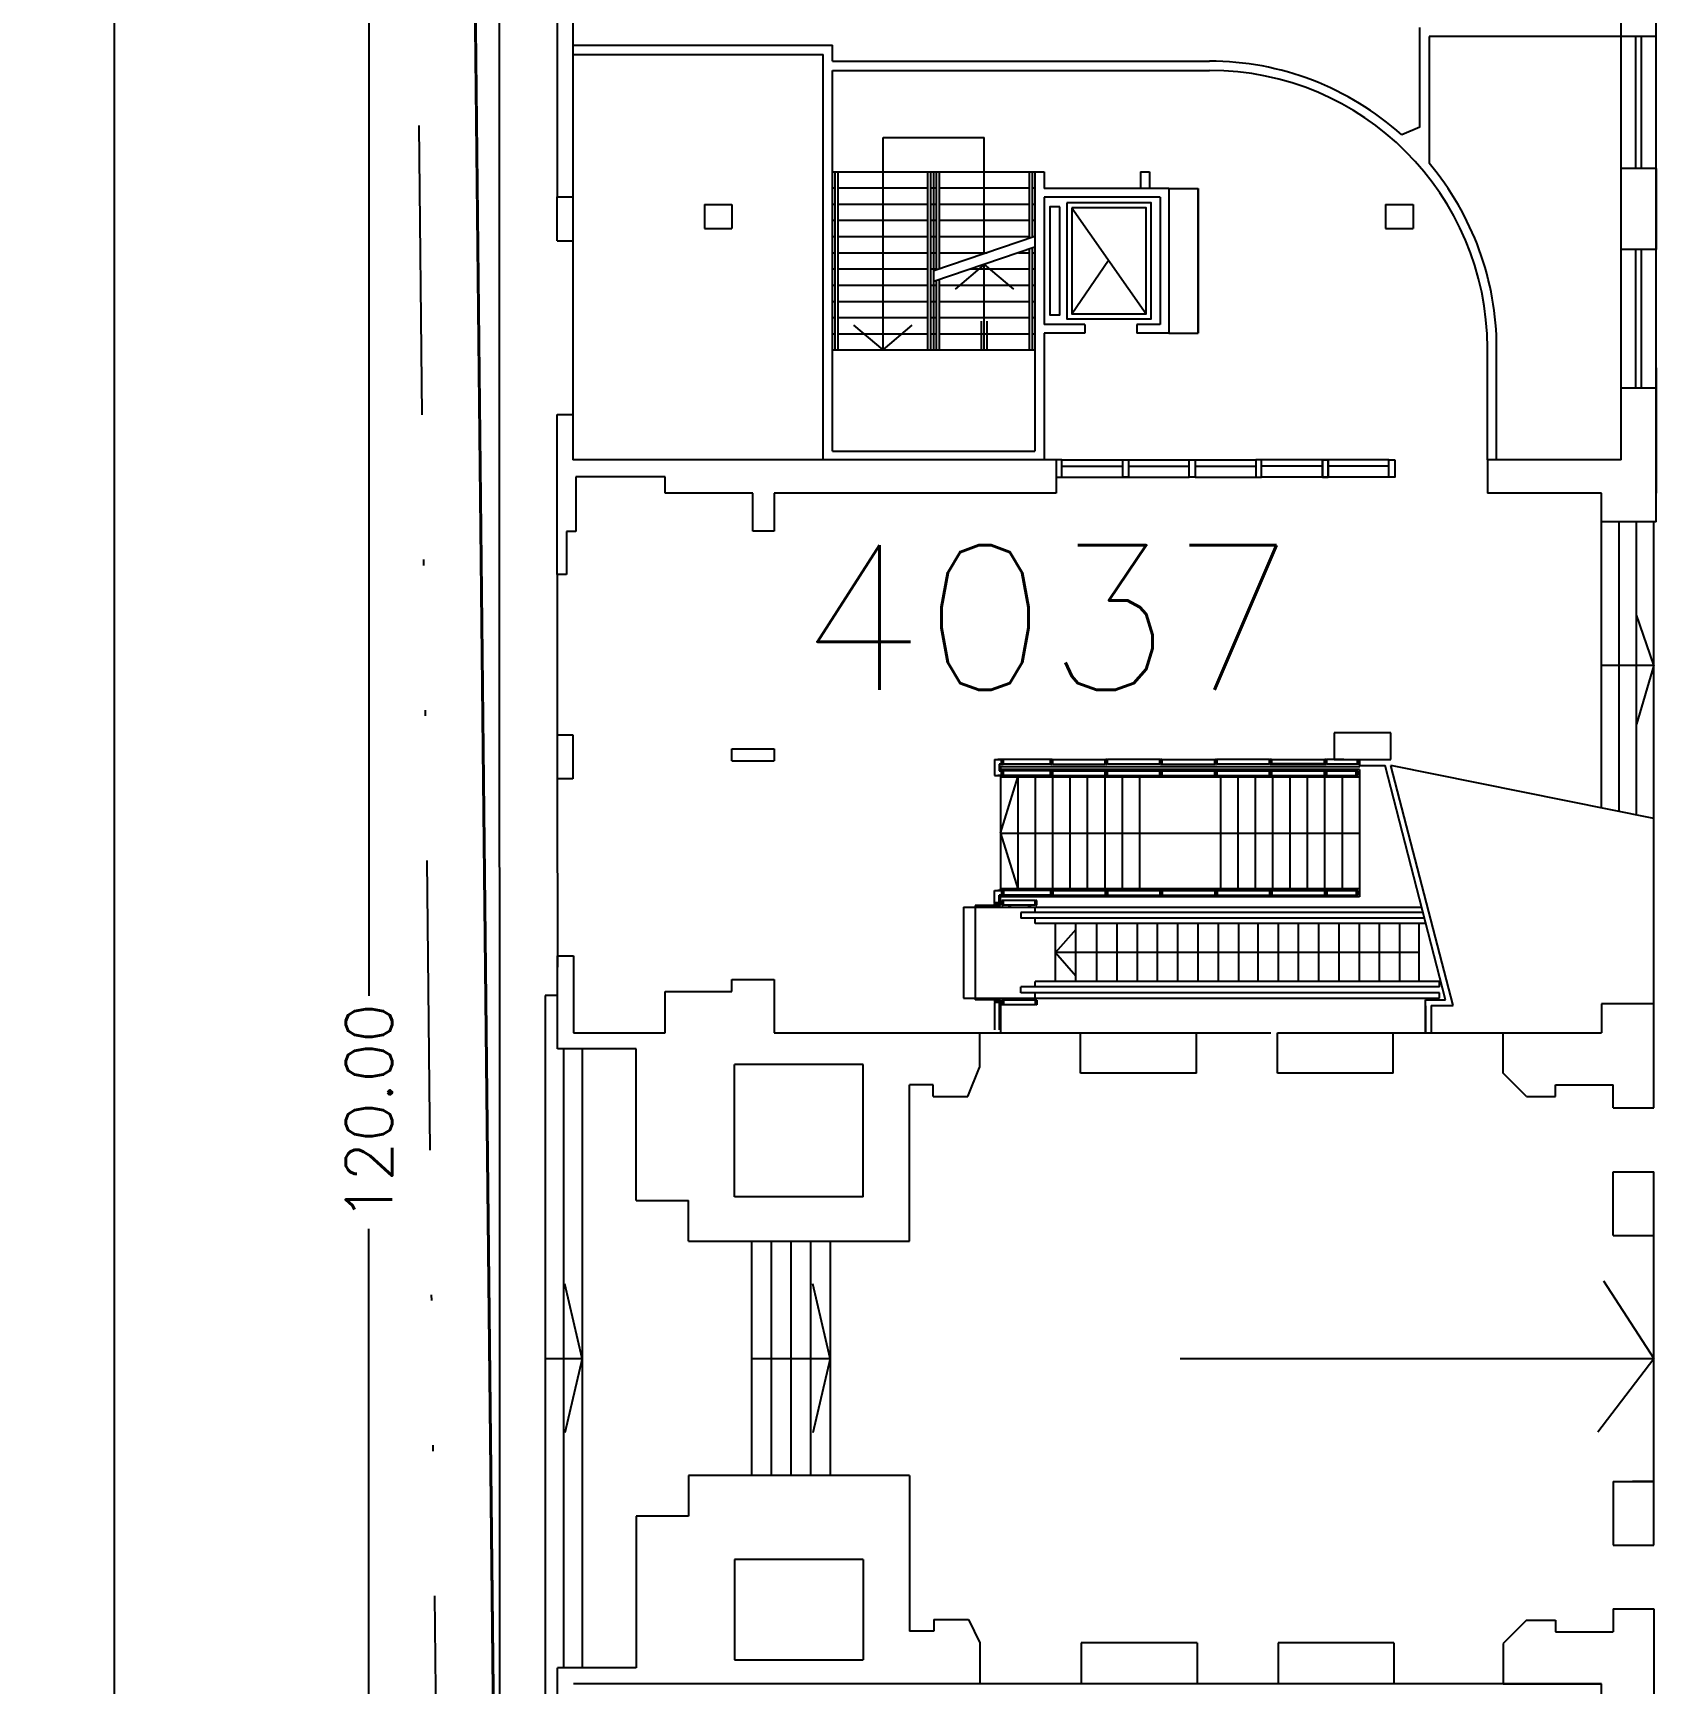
# Model space of a CAD drawing. Header units: metres. Extents: x -2640 to -492, y 2614 to 2999.
# Drawn here: x -2211.92 to -2183.89, y 2758.22 to 2786.74 of the extents above; entities that cross this region are included whole.
import ezdxf

# ---------------------------------------------------------------- set-up
doc = ezdxf.new("R2010")
doc.units = ezdxf.units.M
doc.header["$LTSCALE"] = 10
doc.header["$MEASUREMENT"] = 0
doc.linetypes.add('DIVIDE', pattern=[1.25, 0.5, -0.25, 0, -0.25, 0, -0.25])
doc.layers.get('DEFPOINTS').update_dxf_attribs({"linetype": 'CONTINUOUS'})
for name, color, linetype in [('02', 2, 'CONTINUOUS'), ('A-CARP', 4, 'CONTINUOUS'), ('ADIF', 150, 'CONTINUOUS'), ('CALLES', 2, 'CONTINUOUS'), ('CARPINTERIA', 2, 'CONTINUOUS'), ('COTAS', 2, 'CONTINUOUS'), ('EDIFICIOS', 4, 'CONTINUOUS'), ('ESCALERA', 4, 'CONTINUOUS'), ('HABILITA', 181, 'CONTINUOUS'), ('HORM', 3, 'CONTINUOUS'), ('LINE_02', 2, 'CONTINUOUS'), ('MUROS-NUEVOS', 3, 'CONTINUOUS'), ('MUROS1', 12, 'CONTINUOUS'), ('TEXT-03', 3, 'CONTINUOUS'), ('Titulo (Solo límites)', 102, 'DIVIDE'), ('VISTA', 2, 'CONTINUOUS')]:
    doc.layers.add(name, color=color, linetype=linetype)
doc.styles.add('ROMANS', font='romans.shx')
doc.dimstyles.new('CHICAS', dxfattribs={"dimtxt": 0.8, "dimasz": 1, "dimexe": 0.18, "dimexo": 0.0625, "dimgap": 0.09, "dimtad": 0, "dimzin": 0, "dimdsep": 46, "dimtxsty": 'ROMANS', "dimcen": 0.09, "dimclrd": 1, "dimclre": 1, "dimclrt": 7, "dimadec": 0, "dimazin": 0, "dimtfac": 1, "dimtmove": 2, "dimatfit": 3, "dimfxl": 0, "dimtolj": 1, "dimtzin": 0, "dimarcsym": 0})

# ---------------------------------------------------------------- blocks, each defined once
blk = doc.blocks.new('*D39')
at = {"layer": 'COTAS', "color": 1, "lineweight": -2}
for p, q in [((-2202.39, 2845.273), (-2214.082, 2845.273)), ((-2213.902, 2844.273), (-2213.902, 2776.622)), ((-2213.902, 2704.943), (-2213.902, 2772.594)), ((-2204.452, 2703.943), (-2214.082, 2703.943))]:
    blk.add_line(p, q, dxfattribs=at)
at = {"layer": 'COTAS', "color": 1}
for points in [[(-2214.069, 2844.273), (-2213.736, 2844.273), (-2213.902, 2845.273)], [(-2214.069, 2704.943), (-2213.736, 2704.943), (-2213.902, 2703.943)]]:
    blk.add_solid(points, dxfattribs=at)
at = {"layer": 'DEFPOINTS', "color": 0}
for p in [(-2213.902, 2845.273), (-2202.328, 2845.273), (-2204.389, 2703.943)]:
    blk.add_point(p, dxfattribs=at)
at = {"layer": 'COTAS', "color": 7, "insert": (-2213.902, 2774.608), "char_height": 0.8, "attachment_point": 5, "rotation": 90, "style": 'ROMANS'}
blk.add_mtext('\\A1;141.33', dxfattribs=at)
blk = doc.blocks.new('*D278')
at = {"layer": 'COTAS', "color": 1, "lineweight": -2}
for p, q in [((-2204.477, 2828.092), (-2206.299, 2828.092)), ((-2206.119, 2827.092), (-2206.119, 2770.106)), ((-2206.119, 2709.092), (-2206.119, 2766.079)), ((-2204.496, 2708.092), (-2206.299, 2708.092))]:
    blk.add_line(p, q, dxfattribs=at)
at = {"layer": 'COTAS', "color": 1}
for points in [[(-2206.286, 2827.092), (-2205.952, 2827.092), (-2206.119, 2828.092)], [(-2206.286, 2709.092), (-2205.952, 2709.092), (-2206.119, 2708.092)]]:
    blk.add_solid(points, dxfattribs=at)
at = {"layer": 'DEFPOINTS', "color": 0}
for p in [(-2204.415, 2828.092), (-2206.119, 2708.092), (-2204.433, 2708.092)]:
    blk.add_point(p, dxfattribs=at)
at = {"layer": 'COTAS', "color": 7, "insert": (-2206.119, 2768.092), "char_height": 0.8, "attachment_point": 5, "rotation": 90, "style": 'ROMANS'}
blk.add_mtext('\\A1;120.00', dxfattribs=at)

msp = doc.modelspace()

# ---------------------------------------------------------------- linework, layer by layer
at = {"layer": '02'}
for p, q in [((-2189.001, 2774.084), (-2188.567, 2774.084)), ((-2187.52, 2770.036), (-2188.567, 2774.084)), ((-2187.391, 2769.936), (-2188.464, 2774.084)), ((-2183.925, 2773.166), (-2188.464, 2774.084)), ((-2183.925, 2769.966), (-2183.925, 2773.166)), ((-2183.925, 2769.966), (-2183.925, 2772.666)), ((-2187.77, 2769.936), (-2187.77, 2769.466)), ((-2187.77, 2769.936), (-2187.391, 2769.936))]:
    msp.add_line(p, q, dxfattribs=at)
at = {"layer": 'A-CARP', "color": 2}
for points in [[(-2194.249, 2779.363), (-2194.249, 2779.063), (-2194.149, 2779.063), (-2194.149, 2779.363)], [(-2192.999, 2779.363), (-2192.999, 2779.063), (-2193.099, 2779.063), (-2193.099, 2779.363)], [(-2191.849, 2779.363), (-2191.849, 2779.063), (-2191.949, 2779.063), (-2191.949, 2779.363)], [(-2190.799, 2779.363), (-2190.799, 2779.063), (-2190.699, 2779.063), (-2190.699, 2779.363)], [(-2189.649, 2779.363), (-2189.649, 2779.063), (-2189.549, 2779.063), (-2189.549, 2779.363)], [(-2189.549, 2779.363), (-2189.549, 2779.063), (-2189.649, 2779.063), (-2189.649, 2779.363)], [(-2188.399, 2779.363), (-2188.399, 2779.063), (-2188.499, 2779.063), (-2188.499, 2779.363)]]:
    msp.add_lwpolyline(points, close=True, dxfattribs=at)
at = {"layer": 'ADIF'}
msp.add_line((-2203.445, 2709.226), (-2204.482, 2806.876), dxfattribs=at)
at = {"layer": 'CALLES'}
msp.add_line((-2210.522, 2845.273), (-2210.522, 2705.639), dxfattribs=at)
at = {"layer": 'CARPINTERIA'}
for p, q in [((-2184.236, 2784.398), (-2184.236, 2786.673)), ((-2184.136, 2784.398), (-2184.136, 2786.673)), ((-2184.236, 2780.598), (-2184.236, 2782.998)), ((-2184.136, 2780.598), (-2184.136, 2782.998))]:
    msp.add_line(p, q, dxfattribs=at)
at = {"layer": 'EDIFICIOS'}
for p, q in [((-2184.486, 2786.673), (-2184.486, 2788.198)), ((-2183.886, 2786.673), (-2183.886, 2788.198)), ((-2183.886, 2786.673), (-2184.486, 2786.673)), ((-2184.486, 2782.998), (-2184.486, 2784.398)), ((-2184.486, 2782.998), (-2184.486, 2784.398)), ((-2183.886, 2784.398), (-2183.886, 2782.998)), ((-2183.886, 2782.998), (-2183.886, 2784.398)), ((-2202.87, 2783.146), (-2202.87, 2783.907)), ((-2202.87, 2783.907), (-2202.595, 2783.907)), ((-2202.595, 2783.907), (-2202.595, 2783.146)), ((-2200.324, 2783.771), (-2199.848, 2783.771)), ((-2200.324, 2783.771), (-2200.324, 2783.359)), ((-2199.848, 2783.771), (-2199.848, 2783.359)), ((-2188.556, 2783.771), (-2188.079, 2783.771)), ((-2188.556, 2783.771), (-2188.556, 2783.359)), ((-2188.079, 2783.771), (-2188.079, 2783.359)), ((-2200.324, 2783.359), (-2199.848, 2783.359)), ((-2188.556, 2783.359), (-2188.079, 2783.359)), ((-2202.87, 2783.146), (-2202.595, 2783.146)), ((-2183.886, 2782.998), (-2184.486, 2782.998)), ((-2183.886, 2780.951), (-2183.886, 2778.789)), ((-2183.886, 2780.598), (-2184.486, 2780.598)), ((-2184.486, 2779.363), (-2184.486, 2780.598)), ((-2183.886, 2780.598), (-2183.886, 2779.198)), ((-2183.886, 2778.289), (-2183.886, 2780.598)), ((-2202.866, 2780.148), (-2202.595, 2780.148)), ((-2202.866, 2777.379), (-2202.866, 2780.148)), ((-2202.595, 2780.148), (-2202.595, 2779.363)), ((-2194.249, 2779.363), (-2202.595, 2779.363)), ((-2194.249, 2779.363), (-2194.249, 2778.789)), ((-2184.486, 2779.363), (-2186.799, 2779.363)), ((-2186.799, 2779.363), (-2186.799, 2778.789)), ((-2201.002, 2779.068), (-2202.544, 2779.068)), ((-2202.544, 2779.068), (-2202.544, 2778.126)), ((-2201.002, 2778.789), (-2201.002, 2779.068)), ((-2199.487, 2778.789), (-2201.002, 2778.789)), ((-2199.487, 2778.129), (-2199.487, 2778.789)), ((-2199.121, 2778.789), (-2199.121, 2778.129)), ((-2194.249, 2778.789), (-2199.121, 2778.789)), ((-2184.825, 2778.789), (-2186.799, 2778.789)), ((-2184.825, 2778.289), (-2184.825, 2778.789)), ((-2202.544, 2778.126), (-2202.706, 2778.126)), ((-2202.706, 2778.126), (-2202.706, 2777.379)), ((-2199.121, 2778.129), (-2199.487, 2778.129)), ((-2183.886, 2778.289), (-2184.825, 2778.289)), ((-2202.706, 2777.379), (-2202.866, 2777.379)), ((-2202.87, 2774.614), (-2202.595, 2774.614)), ((-2202.87, 2774.614), (-2202.87, 2773.853)), ((-2202.595, 2774.614), (-2202.595, 2773.853)), ((-2188.464, 2774.644), (-2189.444, 2774.644)), ((-2189.444, 2774.644), (-2189.444, 2774.184)), ((-2188.464, 2774.184), (-2188.464, 2774.644)), ((-2199.852, 2774.162), (-2199.852, 2774.37)), ((-2199.852, 2774.37), (-2199.121, 2774.37)), ((-2199.852, 2774.162), (-2199.121, 2774.162)), ((-2199.121, 2774.37), (-2199.121, 2774.162)), ((-2189.444, 2774.184), (-2188.464, 2774.184)), ((-2202.595, 2773.853), (-2202.87, 2773.853)), ((-2202.863, 2770.793), (-2202.588, 2770.793)), ((-2202.863, 2769.189), (-2202.863, 2770.793)), ((-2202.588, 2770.793), (-2202.588, 2769.466)), ((-2201, 2770.178), (-2199.852, 2770.178)), ((-2201, 2769.466), (-2201, 2770.178)), ((-2199.852, 2770.178), (-2199.852, 2770.387)), ((-2199.852, 2770.387), (-2199.122, 2770.387)), ((-2199.122, 2770.387), (-2199.122, 2769.466)), ((-2184.825, 2769.966), (-2184.825, 2769.466)), ((-2183.925, 2769.966), (-2184.825, 2769.966)), ((-2183.925, 2769.966), (-2184.825, 2769.966)), ((-2183.925, 2768.166), (-2183.925, 2769.966)), ((-2202.588, 2769.466), (-2201, 2769.466)), ((-2199.122, 2769.466), (-2190.542, 2769.466)), ((-2195.575, 2769.466), (-2195.575, 2768.866)), ((-2193.825, 2768.766), (-2193.825, 2769.466)), ((-2193.825, 2768.766), (-2193.825, 2769.466)), ((-2191.825, 2768.766), (-2191.825, 2769.466)), ((-2190.425, 2769.466), (-2186.525, 2769.466)), ((-2190.425, 2768.766), (-2190.425, 2769.466)), ((-2188.425, 2768.766), (-2188.425, 2769.466)), ((-2186.525, 2769.466), (-2184.825, 2769.466)), ((-2186.525, 2769.466), (-2184.825, 2769.466)), ((-2186.525, 2768.766), (-2186.525, 2769.466)), ((-2186.525, 2769.466), (-2184.825, 2769.466)), ((-2183.925, 2768.166), (-2183.925, 2769.466)), ((-2201.502, 2769.189), (-2202.863, 2769.189)), ((-2201.502, 2766.566), (-2201.502, 2769.189)), ((-2199.807, 2766.634), (-2199.807, 2768.916)), ((-2197.584, 2768.916), (-2199.807, 2768.916)), ((-2197.584, 2766.634), (-2197.584, 2768.916)), ((-2195.775, 2768.366), (-2195.575, 2768.866)), ((-2191.825, 2768.766), (-2193.825, 2768.766)), ((-2188.425, 2768.766), (-2190.425, 2768.766)), ((-2186.125, 2768.366), (-2186.525, 2768.766)), ((-2196.784, 2765.866), (-2196.784, 2768.566)), ((-2196.375, 2768.566), (-2196.784, 2768.566)), ((-2196.375, 2768.366), (-2196.375, 2768.566)), ((-2185.625, 2768.366), (-2185.625, 2768.566)), ((-2185.625, 2768.566), (-2184.625, 2768.566)), ((-2184.625, 2768.166), (-2184.625, 2768.566)), ((-2196.375, 2768.366), (-2195.775, 2768.366)), ((-2186.125, 2768.366), (-2185.625, 2768.366)), ((-2184.625, 2768.166), (-2183.925, 2768.166)), ((-2184.625, 2767.066), (-2183.925, 2767.066)), ((-2184.625, 2765.966), (-2184.625, 2767.066)), ((-2183.925, 2765.966), (-2183.925, 2767.066)), ((-2201.502, 2766.566), (-2200.602, 2766.566)), ((-2200.602, 2765.866), (-2200.602, 2766.566)), ((-2197.584, 2766.634), (-2199.807, 2766.634)), ((-2200.602, 2765.866), (-2196.784, 2765.866)), ((-2184.625, 2765.966), (-2183.925, 2765.966)), ((-2200.601, 2761.816), (-2200.601, 2761.116)), ((-2196.784, 2761.816), (-2200.601, 2761.816)), ((-2196.784, 2761.816), (-2196.784, 2759.128)), ((-2184.625, 2761.716), (-2183.925, 2761.716)), ((-2184.625, 2761.716), (-2184.625, 2760.616)), ((-2183.925, 2761.716), (-2184.291, 2761.716)), ((-2183.925, 2760.616), (-2183.925, 2761.716)), ((-2201.501, 2761.116), (-2201.501, 2758.493)), ((-2200.601, 2761.116), (-2201.501, 2761.116)), ((-2184.625, 2760.616), (-2183.925, 2760.616)), ((-2199.807, 2760.366), (-2199.807, 2758.635)), ((-2197.584, 2760.366), (-2199.807, 2760.366)), ((-2197.584, 2760.366), (-2197.584, 2758.635)), ((-2196.364, 2759.328), (-2196.364, 2759.128)), ((-2196.364, 2759.328), (-2195.764, 2759.328)), ((-2195.764, 2759.328), (-2195.564, 2758.928)), ((-2186.125, 2759.316), (-2186.525, 2758.916)), ((-2186.125, 2759.316), (-2185.625, 2759.316)), ((-2186.125, 2759.316), (-2185.625, 2759.316)), ((-2185.625, 2759.316), (-2185.625, 2759.116)), ((-2184.625, 2759.516), (-2183.925, 2759.516)), ((-2184.625, 2759.516), (-2184.625, 2759.116)), ((-2183.925, 2759.516), (-2183.925, 2757.716)), ((-2196.784, 2759.23), (-2196.784, 2759.128)), ((-2196.364, 2759.128), (-2196.784, 2759.128)), ((-2185.625, 2759.116), (-2184.625, 2759.116)), ((-2195.564, 2758.928), (-2195.564, 2758.228)), ((-2193.814, 2758.928), (-2193.814, 2758.228)), ((-2191.814, 2758.928), (-2193.814, 2758.928)), ((-2193.814, 2758.928), (-2193.814, 2758.228)), ((-2191.814, 2758.928), (-2191.814, 2758.228)), ((-2190.414, 2758.928), (-2190.414, 2758.228)), ((-2188.414, 2758.928), (-2190.414, 2758.928)), ((-2188.414, 2758.928), (-2188.414, 2758.228)), ((-2186.525, 2758.916), (-2186.525, 2758.216)), ((-2202.862, 2756.889), (-2202.862, 2758.493)), ((-2201.501, 2758.493), (-2202.862, 2758.493)), ((-2199.807, 2758.635), (-2197.584, 2758.635)), ((-2184.825, 2758.216), (-2202.588, 2758.216)), ((-2186.525, 2758.216), (-2184.825, 2758.216)), ((-2186.525, 2758.216), (-2184.825, 2758.216)), ((-2184.825, 2757.716), (-2184.825, 2758.216))]:
    msp.add_line(p, q, dxfattribs=at)
at = {"layer": 'EDIFICIOS', "color": 3}
for p, q in [((-2202.595, 2786.523), (-2198.114, 2786.523)), ((-2202.595, 2786.363), (-2198.274, 2786.363)), ((-2198.274, 2786.25), (-2198.274, 2786.363)), ((-2198.114, 2786.25), (-2198.114, 2786.523)), ((-2198.274, 2779.363), (-2198.274, 2786.25)), ((-2198.114, 2779.51), (-2198.114, 2786.09)), ((-2194.614, 2784.34), (-2194.614, 2779.51)), ((-2194.614, 2784.34), (-2194.454, 2784.34)), ((-2194.454, 2784.34), (-2194.454, 2784.05)), ((-2192.794, 2784.34), (-2192.634, 2784.34)), ((-2192.794, 2784.34), (-2192.794, 2784.05)), ((-2192.634, 2784.34), (-2192.634, 2784.05)), ((-2192.304, 2784.05), (-2194.454, 2784.05)), ((-2192.454, 2783.9), (-2194.454, 2783.9)), ((-2194.454, 2783.9), (-2194.454, 2781.7)), ((-2192.454, 2783.9), (-2192.454, 2781.7)), ((-2192.304, 2784.05), (-2192.304, 2781.55)), ((-2191.793, 2784.05), (-2191.793, 2781.55)), ((-2191.793, 2781.55), (-2191.793, 2784.05)), ((-2193.754, 2781.7), (-2194.454, 2781.7)), ((-2193.754, 2781.55), (-2194.454, 2781.55)), ((-2194.454, 2781.55), (-2194.454, 2779.363)), ((-2193.754, 2781.7), (-2193.754, 2781.55)), ((-2192.454, 2781.7), (-2192.854, 2781.7)), ((-2192.854, 2781.7), (-2192.854, 2781.55)), ((-2192.304, 2781.55), (-2192.854, 2781.55)), ((-2192.304, 2781.55), (-2191.793, 2781.55)), ((-2198.114, 2779.51), (-2194.614, 2779.51))]:
    msp.add_line(p, q, dxfattribs=at)
at = {"layer": 'EDIFICIOS', "color": 2}
for p, q in [((-2189.001, 2774.084), (-2189.001, 2774.184)), ((-2187.87, 2769.466), (-2187.87, 2770.036)), ((-2187.87, 2770.036), (-2187.52, 2770.036)), ((-2187.87, 2769.933), (-2187.87, 2769.466))]:
    msp.add_line(p, q, dxfattribs=at)
at = {"layer": 'ESCALERA', "color": 1}
for p, q in [((-2197.239, 2784.929), (-2195.489, 2784.929)), ((-2197.239, 2781.26), (-2197.239, 2784.929)), ((-2195.489, 2782.923), (-2195.489, 2784.929)), ((-2198.114, 2784.34), (-2194.614, 2784.34)), ((-2198.064, 2781.26), (-2198.064, 2784.34)), ((-2198.014, 2781.26), (-2198.014, 2784.34)), ((-2196.464, 2781.26), (-2196.464, 2784.34)), ((-2196.414, 2781.26), (-2196.414, 2784.34)), ((-2196.364, 2781.26), (-2196.364, 2784.34)), ((-2196.314, 2782.643), (-2196.314, 2784.34)), ((-2196.264, 2782.66), (-2196.264, 2784.34)), ((-2194.714, 2784.34), (-2194.714, 2783.186)), ((-2194.664, 2784.34), (-2194.664, 2783.203)), ((-2198.114, 2784.06), (-2198.064, 2784.06)), ((-2198.014, 2784.06), (-2196.464, 2784.06)), ((-2196.414, 2784.06), (-2196.314, 2784.06)), ((-2196.264, 2784.06), (-2194.714, 2784.06)), ((-2194.664, 2784.06), (-2194.614, 2784.06)), ((-2198.114, 2783.78), (-2198.064, 2783.78)), ((-2198.014, 2783.78), (-2196.464, 2783.78)), ((-2196.414, 2783.78), (-2196.314, 2783.78)), ((-2196.264, 2783.78), (-2194.714, 2783.78)), ((-2194.664, 2783.78), (-2194.614, 2783.78)), ((-2198.114, 2783.5), (-2198.064, 2783.5)), ((-2198.014, 2783.5), (-2196.464, 2783.5)), ((-2196.414, 2783.5), (-2196.314, 2783.5)), ((-2196.264, 2783.5), (-2194.714, 2783.5)), ((-2194.664, 2783.5), (-2194.614, 2783.5)), ((-2198.114, 2783.22), (-2198.064, 2783.22)), ((-2198.114, 2782.94), (-2198.064, 2782.94)), ((-2198.014, 2783.22), (-2196.464, 2783.22)), ((-2198.014, 2782.94), (-2196.464, 2782.94)), ((-2196.414, 2783.22), (-2196.314, 2783.22)), ((-2196.414, 2782.94), (-2196.314, 2782.94)), ((-2194.614, 2783.22), (-2196.364, 2782.626)), ((-2194.614, 2783.036), (-2196.364, 2782.442)), ((-2196.264, 2783.22), (-2194.714, 2783.22)), ((-2196.264, 2782.94), (-2195.439, 2782.94)), ((-2194.898, 2782.94), (-2194.714, 2782.94)), ((-2194.714, 2783.002), (-2194.714, 2781.26)), ((-2194.664, 2783.22), (-2194.614, 2783.22)), ((-2194.664, 2783.019), (-2194.664, 2781.26)), ((-2194.664, 2782.94), (-2194.614, 2782.94)), ((-2198.114, 2782.66), (-2198.064, 2782.66)), ((-2198.014, 2782.66), (-2196.464, 2782.66)), ((-2196.414, 2782.66), (-2196.314, 2782.66)), ((-2195.723, 2782.66), (-2194.714, 2782.66)), ((-2195.489, 2781.26), (-2195.489, 2782.739)), ((-2194.664, 2782.66), (-2194.614, 2782.66)), ((-2198.114, 2782.38), (-2198.064, 2782.38)), ((-2198.014, 2782.38), (-2196.464, 2782.38)), ((-2196.414, 2782.38), (-2196.314, 2782.38)), ((-2196.314, 2781.26), (-2196.314, 2782.459)), ((-2196.264, 2781.26), (-2196.264, 2782.476)), ((-2196.264, 2782.38), (-2194.714, 2782.38)), ((-2194.664, 2782.38), (-2194.614, 2782.38)), ((-2198.114, 2782.1), (-2198.064, 2782.1)), ((-2198.014, 2782.1), (-2196.464, 2782.1)), ((-2196.414, 2782.1), (-2196.314, 2782.1)), ((-2196.264, 2782.1), (-2194.714, 2782.1)), ((-2194.664, 2782.1), (-2194.614, 2782.1)), ((-2198.114, 2781.82), (-2198.064, 2781.82)), ((-2198.014, 2781.82), (-2196.464, 2781.82)), ((-2196.414, 2781.82), (-2196.314, 2781.82)), ((-2196.264, 2781.82), (-2194.714, 2781.82)), ((-2194.664, 2781.82), (-2194.614, 2781.82)), ((-2198.114, 2781.54), (-2198.064, 2781.54)), ((-2198.014, 2781.54), (-2196.464, 2781.54)), ((-2196.414, 2781.54), (-2196.314, 2781.54)), ((-2196.264, 2781.54), (-2194.714, 2781.54)), ((-2195.539, 2781.26), (-2195.539, 2781.76)), ((-2195.439, 2781.26), (-2195.439, 2781.76)), ((-2194.664, 2781.54), (-2194.614, 2781.54)), ((-2198.114, 2781.26), (-2194.614, 2781.26)), ((-2184.825, 2773.348), (-2184.825, 2778.289)), ((-2184.525, 2773.287), (-2184.525, 2778.289)), ((-2184.225, 2773.227), (-2184.225, 2778.289)), ((-2183.925, 2773.166), (-2183.925, 2778.289)), ((-2184.825, 2775.818), (-2183.925, 2775.818)), ((-2195.314, 2774.184), (-2195.195, 2774.184)), ((-2195.314, 2774.184), (-2195.314, 2773.908)), ((-2195.195, 2774.184), (-2195.255, 2774.184)), ((-2195.195, 2774.104), (-2195.234, 2774.104)), ((-2195.234, 2774.104), (-2195.195, 2774.104)), ((-2195.234, 2774.104), (-2195.234, 2773.988)), ((-2195.195, 2774.104), (-2195.195, 2774.184)), ((-2195.195, 2774.179), (-2195.185, 2774.179)), ((-2195.195, 2774.109), (-2195.185, 2774.109)), ((-2195.185, 2774.184), (-2195.185, 2774.104)), ((-2195.165, 2774.184), (-2195.185, 2774.184)), ((-2195.185, 2774.104), (-2195.165, 2774.104)), ((-2195.165, 2774.104), (-2195.165, 2774.184)), ((-2195.155, 2774.179), (-2195.165, 2774.179)), ((-2195.155, 2774.109), (-2195.165, 2774.109)), ((-2194.348, 2774.184), (-2195.155, 2774.184)), ((-2195.155, 2774.104), (-2195.155, 2774.184)), ((-2194.348, 2774.104), (-2195.155, 2774.104)), ((-2194.348, 2774.104), (-2194.348, 2774.184)), ((-2194.338, 2774.179), (-2194.348, 2774.179)), ((-2194.338, 2774.109), (-2194.348, 2774.109)), ((-2194.338, 2774.184), (-2194.338, 2774.104)), ((-2194.318, 2774.184), (-2194.338, 2774.184)), ((-2194.338, 2774.104), (-2194.318, 2774.104)), ((-2194.318, 2774.104), (-2194.318, 2774.184)), ((-2194.308, 2774.179), (-2194.318, 2774.179)), ((-2194.308, 2774.109), (-2194.318, 2774.109)), ((-2194.308, 2774.184), (-2193.401, 2774.184)), ((-2194.308, 2774.104), (-2194.308, 2774.184)), ((-2194.308, 2774.104), (-2194.308, 2774.184)), ((-2194.308, 2774.104), (-2193.401, 2774.104)), ((-2193.401, 2774.104), (-2193.401, 2774.184)), ((-2193.391, 2774.179), (-2193.401, 2774.179)), ((-2193.391, 2774.109), (-2193.401, 2774.109)), ((-2193.391, 2774.184), (-2193.391, 2774.104)), ((-2193.371, 2774.184), (-2193.391, 2774.184)), ((-2193.391, 2774.184), (-2193.391, 2774.104)), ((-2193.371, 2774.184), (-2193.391, 2774.184)), ((-2193.391, 2774.104), (-2193.371, 2774.104)), ((-2193.391, 2774.104), (-2193.371, 2774.104)), ((-2193.371, 2774.104), (-2193.371, 2774.184)), ((-2193.371, 2774.104), (-2193.371, 2774.184)), ((-2193.361, 2774.179), (-2193.371, 2774.179)), ((-2193.361, 2774.179), (-2193.371, 2774.179)), ((-2193.361, 2774.109), (-2193.371, 2774.109)), ((-2193.361, 2774.109), (-2193.371, 2774.109)), ((-2192.455, 2774.184), (-2193.361, 2774.184)), ((-2193.361, 2774.104), (-2193.361, 2774.184)), ((-2193.361, 2774.104), (-2193.361, 2774.184)), ((-2193.361, 2774.104), (-2193.361, 2774.184)), ((-2192.455, 2774.104), (-2193.361, 2774.104)), ((-2192.455, 2774.104), (-2192.455, 2774.184)), ((-2192.445, 2774.179), (-2192.455, 2774.179)), ((-2192.445, 2774.109), (-2192.455, 2774.109)), ((-2192.445, 2774.184), (-2192.445, 2774.104)), ((-2192.425, 2774.184), (-2192.445, 2774.184)), ((-2192.445, 2774.104), (-2192.425, 2774.104)), ((-2192.425, 2774.104), (-2192.425, 2774.184)), ((-2192.415, 2774.179), (-2192.425, 2774.179)), ((-2192.415, 2774.109), (-2192.425, 2774.109)), ((-2192.415, 2774.184), (-2191.508, 2774.184)), ((-2192.415, 2774.104), (-2192.415, 2774.184)), ((-2192.415, 2774.104), (-2192.415, 2774.184)), ((-2192.415, 2774.104), (-2191.508, 2774.104)), ((-2191.508, 2774.104), (-2191.508, 2774.184)), ((-2191.498, 2774.179), (-2191.508, 2774.179)), ((-2191.498, 2774.109), (-2191.508, 2774.109)), ((-2191.498, 2774.184), (-2191.498, 2774.104)), ((-2191.478, 2774.184), (-2191.498, 2774.184)), ((-2191.498, 2774.184), (-2191.498, 2774.104)), ((-2191.478, 2774.184), (-2191.498, 2774.184)), ((-2191.498, 2774.104), (-2191.478, 2774.104)), ((-2191.498, 2774.104), (-2191.478, 2774.104)), ((-2191.478, 2774.104), (-2191.478, 2774.184)), ((-2191.478, 2774.104), (-2191.478, 2774.184)), ((-2191.468, 2774.179), (-2191.478, 2774.179)), ((-2191.468, 2774.179), (-2191.478, 2774.179)), ((-2191.468, 2774.109), (-2191.478, 2774.109)), ((-2191.468, 2774.109), (-2191.478, 2774.109)), ((-2190.561, 2774.184), (-2191.468, 2774.184)), ((-2191.468, 2774.104), (-2191.468, 2774.184)), ((-2191.468, 2774.104), (-2191.468, 2774.184)), ((-2191.468, 2774.104), (-2191.468, 2774.184)), ((-2190.561, 2774.104), (-2191.468, 2774.104)), ((-2190.561, 2774.104), (-2190.561, 2774.184)), ((-2190.551, 2774.179), (-2190.561, 2774.179)), ((-2190.551, 2774.109), (-2190.561, 2774.109)), ((-2190.551, 2774.184), (-2190.551, 2774.104)), ((-2190.531, 2774.184), (-2190.551, 2774.184)), ((-2190.551, 2774.104), (-2190.531, 2774.104)), ((-2190.531, 2774.104), (-2190.531, 2774.184)), ((-2190.521, 2774.179), (-2190.531, 2774.179)), ((-2190.521, 2774.109), (-2190.531, 2774.109)), ((-2190.521, 2774.184), (-2189.614, 2774.184)), ((-2190.521, 2774.104), (-2190.521, 2774.184)), ((-2190.521, 2774.104), (-2190.521, 2774.184)), ((-2189.614, 2774.111), (-2190.521, 2774.111)), ((-2190.521, 2774.104), (-2189.614, 2774.104)), ((-2189.614, 2774.104), (-2189.614, 2774.184)), ((-2189.604, 2774.179), (-2189.614, 2774.179)), ((-2189.604, 2774.109), (-2189.614, 2774.109)), ((-2189.604, 2774.184), (-2189.604, 2774.104)), ((-2189.584, 2774.184), (-2189.604, 2774.184)), ((-2189.604, 2774.184), (-2189.604, 2774.104)), ((-2189.584, 2774.184), (-2189.604, 2774.184)), ((-2189.604, 2774.104), (-2189.584, 2774.104)), ((-2189.604, 2774.104), (-2189.584, 2774.104)), ((-2189.584, 2774.104), (-2189.584, 2774.184)), ((-2189.584, 2774.104), (-2189.584, 2774.184)), ((-2189.574, 2774.179), (-2189.584, 2774.179)), ((-2189.574, 2774.179), (-2189.584, 2774.179)), ((-2189.574, 2774.109), (-2189.584, 2774.109)), ((-2189.574, 2774.109), (-2189.584, 2774.109)), ((-2189.574, 2774.104), (-2189.574, 2774.184)), ((-2189.574, 2774.104), (-2189.574, 2774.184)), ((-2189.574, 2774.104), (-2189.574, 2774.184)), ((-2189.279, 2774.184), (-2189.574, 2774.184)), ((-2189.041, 2774.104), (-2189.574, 2774.104)), ((-2189.041, 2774.104), (-2189.041, 2774.184)), ((-2189.041, 2774.104), (-2189.041, 2774.184)), ((-2189.041, 2774.104), (-2189.041, 2774.184)), ((-2189.041, 2774.179), (-2189.031, 2774.179)), ((-2189.041, 2774.179), (-2189.031, 2774.179)), ((-2189.041, 2774.109), (-2189.031, 2774.109)), ((-2189.041, 2774.109), (-2189.031, 2774.109)), ((-2189.031, 2774.104), (-2189.031, 2774.184)), ((-2189.031, 2774.184), (-2189.011, 2774.184)), ((-2189.031, 2774.104), (-2189.031, 2774.184)), ((-2189.031, 2774.184), (-2189.011, 2774.184)), ((-2189.011, 2774.104), (-2189.031, 2774.104)), ((-2189.011, 2774.104), (-2189.031, 2774.104)), ((-2189.011, 2774.184), (-2189.011, 2774.104)), ((-2189.011, 2774.184), (-2189.011, 2774.104)), ((-2189.011, 2774.179), (-2189.001, 2774.179)), ((-2189.011, 2774.109), (-2189.001, 2774.109)), ((-2195.314, 2773.908), (-2195.195, 2773.908)), ((-2195.195, 2773.908), (-2195.255, 2773.908)), ((-2195.195, 2773.988), (-2195.234, 2773.988)), ((-2195.234, 2773.988), (-2195.195, 2773.988)), ((-2195.21, 2774.066), (-2189.001, 2774.066)), ((-2195.21, 2774.066), (-2195.21, 2773.988)), ((-2189.01, 2774.016), (-2195.21, 2774.016)), ((-2195.21, 2773.908), (-2195.21, 2773.881)), ((-2189.01, 2773.881), (-2195.21, 2773.881)), ((-2195.21, 2773.881), (-2195.21, 2771.951)), ((-2195.195, 2773.908), (-2195.195, 2773.988)), ((-2195.195, 2773.983), (-2195.185, 2773.983)), ((-2195.195, 2773.913), (-2195.185, 2773.913)), ((-2195.185, 2773.988), (-2195.185, 2773.908)), ((-2195.165, 2773.988), (-2195.185, 2773.988)), ((-2195.185, 2773.908), (-2195.165, 2773.908)), ((-2195.165, 2773.908), (-2195.165, 2773.988)), ((-2195.155, 2773.983), (-2195.165, 2773.983)), ((-2195.155, 2773.913), (-2195.165, 2773.913)), ((-2194.348, 2773.988), (-2195.155, 2773.988)), ((-2195.155, 2773.908), (-2195.155, 2773.988)), ((-2194.348, 2773.908), (-2195.155, 2773.908)), ((-2194.91, 2773.881), (-2194.91, 2771.951)), ((-2194.61, 2773.881), (-2194.61, 2771.951)), ((-2194.348, 2773.908), (-2194.348, 2773.988)), ((-2194.338, 2773.983), (-2194.348, 2773.983)), ((-2194.338, 2773.913), (-2194.348, 2773.913)), ((-2194.338, 2773.988), (-2194.338, 2773.908)), ((-2194.318, 2773.988), (-2194.338, 2773.988)), ((-2194.338, 2773.908), (-2194.318, 2773.908)), ((-2194.318, 2773.908), (-2194.318, 2773.988)), ((-2194.308, 2773.983), (-2194.318, 2773.983)), ((-2194.308, 2773.913), (-2194.318, 2773.913)), ((-2194.31, 2773.881), (-2194.31, 2771.951)), ((-2194.308, 2773.988), (-2193.401, 2773.988)), ((-2194.308, 2773.908), (-2194.308, 2773.988)), ((-2194.308, 2773.908), (-2194.308, 2773.988)), ((-2194.308, 2773.908), (-2193.401, 2773.908)), ((-2194.01, 2773.881), (-2194.01, 2771.951)), ((-2193.71, 2773.881), (-2193.71, 2771.951)), ((-2193.41, 2773.881), (-2193.41, 2771.951)), ((-2193.401, 2773.908), (-2193.401, 2773.988)), ((-2193.391, 2773.983), (-2193.401, 2773.983)), ((-2193.391, 2773.913), (-2193.401, 2773.913)), ((-2193.391, 2773.988), (-2193.391, 2773.908)), ((-2193.371, 2773.988), (-2193.391, 2773.988)), ((-2193.391, 2773.908), (-2193.371, 2773.908)), ((-2193.371, 2773.908), (-2193.371, 2773.988)), ((-2193.361, 2773.983), (-2193.371, 2773.983)), ((-2193.361, 2773.913), (-2193.371, 2773.913)), ((-2193.361, 2773.988), (-2192.455, 2773.988)), ((-2193.361, 2773.908), (-2193.361, 2773.988)), ((-2193.361, 2773.908), (-2193.361, 2773.988)), ((-2193.361, 2773.908), (-2192.455, 2773.908)), ((-2193.11, 2773.881), (-2193.11, 2771.951)), ((-2192.81, 2773.881), (-2192.81, 2771.951)), ((-2192.455, 2773.908), (-2192.455, 2773.988)), ((-2192.445, 2773.983), (-2192.455, 2773.983)), ((-2192.445, 2773.913), (-2192.455, 2773.913)), ((-2192.445, 2773.988), (-2192.445, 2773.908)), ((-2192.425, 2773.988), (-2192.445, 2773.988)), ((-2192.445, 2773.908), (-2192.425, 2773.908)), ((-2192.425, 2773.908), (-2192.425, 2773.988)), ((-2192.415, 2773.983), (-2192.425, 2773.983)), ((-2192.415, 2773.913), (-2192.425, 2773.913)), ((-2192.415, 2773.988), (-2191.508, 2773.988)), ((-2192.415, 2773.908), (-2192.415, 2773.988)), ((-2192.415, 2773.908), (-2192.415, 2773.988)), ((-2192.415, 2773.908), (-2191.508, 2773.908)), ((-2191.508, 2773.908), (-2191.508, 2773.988)), ((-2191.498, 2773.983), (-2191.508, 2773.983)), ((-2191.498, 2773.913), (-2191.508, 2773.913)), ((-2191.498, 2773.988), (-2191.498, 2773.908)), ((-2191.478, 2773.988), (-2191.498, 2773.988)), ((-2191.498, 2773.908), (-2191.478, 2773.908)), ((-2191.478, 2773.908), (-2191.478, 2773.988)), ((-2191.468, 2773.983), (-2191.478, 2773.983)), ((-2191.468, 2773.913), (-2191.478, 2773.913)), ((-2191.468, 2773.988), (-2190.561, 2773.988)), ((-2191.468, 2773.908), (-2191.468, 2773.988)), ((-2191.468, 2773.908), (-2191.468, 2773.988)), ((-2191.468, 2773.908), (-2190.561, 2773.908)), ((-2191.41, 2773.881), (-2191.41, 2771.951)), ((-2191.11, 2773.881), (-2191.11, 2771.951)), ((-2190.81, 2773.881), (-2190.81, 2771.951)), ((-2190.561, 2773.908), (-2190.561, 2773.988)), ((-2190.551, 2773.983), (-2190.561, 2773.983)), ((-2190.551, 2773.913), (-2190.561, 2773.913)), ((-2190.551, 2773.988), (-2190.551, 2773.908)), ((-2190.531, 2773.988), (-2190.551, 2773.988)), ((-2190.551, 2773.908), (-2190.531, 2773.908)), ((-2190.531, 2773.908), (-2190.531, 2773.988)), ((-2190.521, 2773.983), (-2190.531, 2773.983)), ((-2190.521, 2773.913), (-2190.531, 2773.913)), ((-2190.521, 2773.988), (-2189.614, 2773.988)), ((-2190.521, 2773.908), (-2190.521, 2773.988)), ((-2190.521, 2773.908), (-2190.521, 2773.988)), ((-2190.521, 2773.908), (-2189.614, 2773.908)), ((-2190.51, 2773.881), (-2190.51, 2771.951)), ((-2190.21, 2773.881), (-2190.21, 2771.951)), ((-2189.91, 2773.881), (-2189.91, 2771.951)), ((-2189.614, 2773.908), (-2189.614, 2773.988)), ((-2189.604, 2773.983), (-2189.614, 2773.983)), ((-2189.604, 2773.913), (-2189.614, 2773.913)), ((-2189.61, 2773.881), (-2189.61, 2771.951)), ((-2189.604, 2773.988), (-2189.604, 2773.908)), ((-2189.584, 2773.988), (-2189.604, 2773.988)), ((-2189.604, 2773.908), (-2189.584, 2773.908)), ((-2189.584, 2773.908), (-2189.584, 2773.988)), ((-2189.574, 2773.983), (-2189.584, 2773.983)), ((-2189.574, 2773.913), (-2189.584, 2773.913)), ((-2189.574, 2773.908), (-2189.574, 2773.988)), ((-2189.574, 2773.908), (-2189.574, 2773.988)), ((-2189.574, 2773.988), (-2189.068, 2773.988)), ((-2189.574, 2773.908), (-2189.068, 2773.908)), ((-2189.31, 2773.881), (-2189.31, 2771.951)), ((-2189.068, 2773.908), (-2189.068, 2773.988)), ((-2189.058, 2773.983), (-2189.068, 2773.983)), ((-2189.058, 2773.913), (-2189.068, 2773.913)), ((-2189.058, 2773.988), (-2189.058, 2773.908)), ((-2189.038, 2773.988), (-2189.058, 2773.988)), ((-2189.058, 2773.908), (-2189.038, 2773.908)), ((-2189.038, 2773.908), (-2189.038, 2773.988)), ((-2189.01, 2774.016), (-2189.01, 2771.816)), ((-2195.21, 2772.916), (-2189.01, 2772.916)), ((-2195.314, 2771.923), (-2195.195, 2771.923)), ((-2195.314, 2771.711), (-2195.314, 2771.923)), ((-2195.195, 2771.923), (-2195.255, 2771.923)), ((-2195.195, 2771.843), (-2195.234, 2771.843)), ((-2195.234, 2771.711), (-2195.234, 2771.843)), ((-2195.234, 2771.843), (-2195.195, 2771.843)), ((-2189.01, 2771.951), (-2195.21, 2771.951)), ((-2195.21, 2771.923), (-2195.21, 2771.951)), ((-2195.21, 2771.816), (-2195.21, 2771.843)), ((-2189.01, 2771.816), (-2195.21, 2771.816)), ((-2195.21, 2771.666), (-2195.21, 2771.816)), ((-2195.195, 2771.923), (-2195.195, 2771.843)), ((-2195.195, 2771.918), (-2195.185, 2771.918)), ((-2195.195, 2771.848), (-2195.185, 2771.848)), ((-2195.185, 2771.843), (-2195.185, 2771.923)), ((-2195.185, 2771.923), (-2195.165, 2771.923)), ((-2195.185, 2771.843), (-2195.185, 2771.923)), ((-2195.185, 2771.923), (-2195.165, 2771.923)), ((-2195.165, 2771.843), (-2195.185, 2771.843)), ((-2195.165, 2771.843), (-2195.185, 2771.843)), ((-2195.165, 2771.923), (-2195.165, 2771.843)), ((-2195.165, 2771.923), (-2195.165, 2771.843)), ((-2195.155, 2771.918), (-2195.165, 2771.918)), ((-2195.155, 2771.918), (-2195.165, 2771.918)), ((-2195.155, 2771.848), (-2195.165, 2771.848)), ((-2195.155, 2771.848), (-2195.165, 2771.848)), ((-2194.348, 2771.923), (-2195.155, 2771.923)), ((-2195.155, 2771.923), (-2195.155, 2771.843)), ((-2195.155, 2771.923), (-2195.155, 2771.843)), ((-2194.348, 2771.843), (-2195.155, 2771.843)), ((-2194.348, 2771.923), (-2194.348, 2771.843)), ((-2194.338, 2771.918), (-2194.348, 2771.918)), ((-2194.338, 2771.848), (-2194.348, 2771.848)), ((-2194.338, 2771.843), (-2194.338, 2771.923)), ((-2194.338, 2771.923), (-2194.318, 2771.923)), ((-2194.318, 2771.843), (-2194.338, 2771.843)), ((-2194.318, 2771.923), (-2194.318, 2771.843)), ((-2194.308, 2771.918), (-2194.318, 2771.918)), ((-2194.308, 2771.848), (-2194.318, 2771.848)), ((-2194.308, 2771.923), (-2193.401, 2771.923)), ((-2194.308, 2771.923), (-2194.308, 2771.843)), ((-2194.308, 2771.923), (-2194.308, 2771.843)), ((-2194.308, 2771.843), (-2193.401, 2771.843)), ((-2193.401, 2771.923), (-2193.401, 2771.843)), ((-2193.391, 2771.918), (-2193.401, 2771.918)), ((-2193.391, 2771.848), (-2193.401, 2771.848)), ((-2193.391, 2771.843), (-2193.391, 2771.923)), ((-2193.391, 2771.923), (-2193.371, 2771.923)), ((-2193.371, 2771.843), (-2193.391, 2771.843)), ((-2193.371, 2771.923), (-2193.371, 2771.843)), ((-2193.361, 2771.918), (-2193.371, 2771.918)), ((-2193.361, 2771.848), (-2193.371, 2771.848)), ((-2193.361, 2771.923), (-2192.455, 2771.923)), ((-2193.361, 2771.923), (-2193.361, 2771.843)), ((-2193.361, 2771.923), (-2193.361, 2771.843)), ((-2193.361, 2771.843), (-2192.455, 2771.843)), ((-2192.455, 2771.923), (-2192.455, 2771.843)), ((-2192.445, 2771.918), (-2192.455, 2771.918)), ((-2192.445, 2771.848), (-2192.455, 2771.848)), ((-2192.445, 2771.843), (-2192.445, 2771.923)), ((-2192.445, 2771.923), (-2192.425, 2771.923)), ((-2192.425, 2771.843), (-2192.445, 2771.843)), ((-2192.425, 2771.923), (-2192.425, 2771.843)), ((-2192.415, 2771.918), (-2192.425, 2771.918)), ((-2192.415, 2771.848), (-2192.425, 2771.848)), ((-2192.415, 2771.923), (-2191.508, 2771.923)), ((-2192.415, 2771.923), (-2192.415, 2771.843)), ((-2192.415, 2771.923), (-2192.415, 2771.843)), ((-2192.415, 2771.843), (-2191.508, 2771.843)), ((-2191.508, 2771.923), (-2191.508, 2771.843)), ((-2191.498, 2771.918), (-2191.508, 2771.918)), ((-2191.498, 2771.848), (-2191.508, 2771.848)), ((-2191.498, 2771.843), (-2191.498, 2771.923)), ((-2191.498, 2771.923), (-2191.478, 2771.923)), ((-2191.478, 2771.843), (-2191.498, 2771.843)), ((-2191.478, 2771.923), (-2191.478, 2771.843)), ((-2191.468, 2771.918), (-2191.478, 2771.918)), ((-2191.468, 2771.848), (-2191.478, 2771.848)), ((-2191.468, 2771.923), (-2190.561, 2771.923)), ((-2191.468, 2771.923), (-2191.468, 2771.843)), ((-2191.468, 2771.923), (-2191.468, 2771.843)), ((-2191.468, 2771.843), (-2190.561, 2771.843)), ((-2190.561, 2771.923), (-2190.561, 2771.843)), ((-2190.551, 2771.918), (-2190.561, 2771.918)), ((-2190.551, 2771.848), (-2190.561, 2771.848)), ((-2190.551, 2771.843), (-2190.551, 2771.923)), ((-2190.551, 2771.923), (-2190.531, 2771.923)), ((-2190.531, 2771.843), (-2190.551, 2771.843)), ((-2190.531, 2771.923), (-2190.531, 2771.843)), ((-2190.521, 2771.918), (-2190.531, 2771.918)), ((-2190.521, 2771.848), (-2190.531, 2771.848)), ((-2190.521, 2771.923), (-2189.614, 2771.923)), ((-2190.521, 2771.923), (-2190.521, 2771.843)), ((-2190.521, 2771.923), (-2190.521, 2771.843)), ((-2190.521, 2771.843), (-2189.614, 2771.843)), ((-2189.614, 2771.923), (-2189.614, 2771.843)), ((-2189.604, 2771.918), (-2189.614, 2771.918)), ((-2189.604, 2771.848), (-2189.614, 2771.848)), ((-2189.604, 2771.843), (-2189.604, 2771.923)), ((-2189.604, 2771.923), (-2189.584, 2771.923)), ((-2189.584, 2771.843), (-2189.604, 2771.843)), ((-2189.584, 2771.923), (-2189.584, 2771.843)), ((-2189.574, 2771.918), (-2189.584, 2771.918)), ((-2189.574, 2771.848), (-2189.584, 2771.848)), ((-2189.574, 2771.923), (-2189.068, 2771.923)), ((-2189.574, 2771.923), (-2189.574, 2771.843)), ((-2189.574, 2771.923), (-2189.574, 2771.843)), ((-2189.574, 2771.843), (-2189.068, 2771.843)), ((-2189.068, 2771.923), (-2189.068, 2771.843)), ((-2189.058, 2771.918), (-2189.068, 2771.918)), ((-2189.058, 2771.848), (-2189.068, 2771.848)), ((-2189.058, 2771.843), (-2189.058, 2771.923)), ((-2189.058, 2771.923), (-2189.038, 2771.923)), ((-2189.038, 2771.843), (-2189.058, 2771.843)), ((-2189.038, 2771.923), (-2189.038, 2771.843)), ((-2195.846, 2771.636), (-2187.934, 2771.636)), ((-2195.846, 2771.636), (-2195.846, 2770.066)), ((-2195.21, 2771.666), (-2195.646, 2771.666)), ((-2195.646, 2771.666), (-2195.646, 2770.036)), ((-2195.234, 2771.711), (-2195.314, 2771.711)), ((-2195.314, 2771.701), (-2195.234, 2771.701)), ((-2195.314, 2771.681), (-2195.314, 2771.701)), ((-2195.234, 2771.681), (-2195.314, 2771.681)), ((-2195.309, 2771.701), (-2195.309, 2771.711)), ((-2195.239, 2771.701), (-2195.239, 2771.711)), ((-2195.234, 2771.701), (-2195.234, 2771.681)), ((-2195.185, 2771.751), (-2195.185, 2771.671)), ((-2195.165, 2771.751), (-2195.185, 2771.751)), ((-2195.185, 2771.671), (-2195.165, 2771.671)), ((-2195.165, 2771.671), (-2195.165, 2771.751)), ((-2195.155, 2771.746), (-2195.165, 2771.746)), ((-2195.155, 2771.676), (-2195.165, 2771.676)), ((-2194.611, 2771.751), (-2195.155, 2771.751)), ((-2195.155, 2771.671), (-2195.155, 2771.751)), ((-2194.611, 2771.671), (-2195.155, 2771.671)), ((-2195.077, 2771.646), (-2195.077, 2771.636)), ((-2195.032, 2771.646), (-2195.077, 2771.646)), ((-2195.067, 2771.671), (-2195.067, 2771.646)), ((-2195.064, 2771.671), (-2195.064, 2771.646)), ((-2195.055, 2771.671), (-2195.055, 2771.646)), ((-2195.046, 2771.671), (-2195.046, 2771.646)), ((-2195.042, 2771.671), (-2195.042, 2771.646)), ((-2195.032, 2771.646), (-2195.032, 2771.636)), ((-2187.91, 2771.543), (-2194.856, 2771.543)), ((-2194.856, 2771.543), (-2194.856, 2771.443)), ((-2194.734, 2771.646), (-2194.734, 2771.636)), ((-2194.734, 2771.646), (-2194.689, 2771.646)), ((-2194.724, 2771.671), (-2194.724, 2771.646)), ((-2194.72, 2771.671), (-2194.72, 2771.646)), ((-2194.711, 2771.671), (-2194.711, 2771.646)), ((-2194.703, 2771.671), (-2194.703, 2771.646)), ((-2194.699, 2771.671), (-2194.699, 2771.646)), ((-2194.689, 2771.646), (-2194.689, 2771.636)), ((-2194.611, 2771.671), (-2194.611, 2771.751)), ((-2194.601, 2771.746), (-2194.611, 2771.746)), ((-2194.601, 2771.676), (-2194.611, 2771.676)), ((-2194.611, 2771.543), (-2194.611, 2771.636)), ((-2194.601, 2771.751), (-2194.601, 2771.671)), ((-2194.581, 2771.751), (-2194.601, 2771.751)), ((-2194.601, 2771.671), (-2194.581, 2771.671)), ((-2194.581, 2771.671), (-2194.581, 2771.751)), ((-2187.884, 2771.443), (-2194.856, 2771.443)), ((-2194.611, 2771.351), (-2194.611, 2771.443)), ((-2187.86, 2771.351), (-2194.611, 2771.351)), ((-2194.261, 2770.351), (-2194.261, 2771.351)), ((-2193.911, 2770.351), (-2193.911, 2771.351)), ((-2193.545, 2770.351), (-2193.545, 2771.351)), ((-2193.195, 2770.351), (-2193.195, 2771.351)), ((-2192.845, 2770.351), (-2192.845, 2771.351)), ((-2192.495, 2770.351), (-2192.495, 2771.351)), ((-2192.145, 2770.351), (-2192.145, 2771.351)), ((-2191.795, 2770.351), (-2191.795, 2771.351)), ((-2191.445, 2770.351), (-2191.445, 2771.351)), ((-2191.095, 2770.351), (-2191.095, 2771.351)), ((-2190.76, 2770.351), (-2190.76, 2771.351)), ((-2190.41, 2770.351), (-2190.41, 2771.351)), ((-2190.06, 2770.351), (-2190.06, 2771.351)), ((-2189.71, 2770.351), (-2189.71, 2771.351)), ((-2189.36, 2770.351), (-2189.36, 2771.351)), ((-2189.01, 2770.351), (-2189.01, 2771.351)), ((-2188.66, 2770.351), (-2188.66, 2771.351)), ((-2188.31, 2770.351), (-2188.31, 2771.351)), ((-2187.975, 2770.351), (-2187.975, 2771.351)), ((-2187.975, 2770.851), (-2194.261, 2770.851)), ((-2203.078, 2770.107), (-2203.078, 2757.575)), ((-2202.863, 2770.107), (-2203.078, 2770.107)), ((-2187.625, 2770.258), (-2194.856, 2770.258)), ((-2194.856, 2770.158), (-2194.856, 2770.258)), ((-2187.625, 2770.158), (-2194.856, 2770.158)), ((-2187.625, 2770.351), (-2194.611, 2770.351)), ((-2194.611, 2770.258), (-2194.611, 2770.351)), ((-2194.611, 2770.066), (-2194.611, 2770.158)), ((-2187.625, 2770.258), (-2187.625, 2770.351)), ((-2187.625, 2770.066), (-2187.625, 2770.158)), ((-2195.846, 2770.066), (-2187.625, 2770.066)), ((-2195.21, 2770.036), (-2195.646, 2770.036)), ((-2195.314, 2770.021), (-2195.314, 2770.001)), ((-2195.234, 2770.021), (-2195.314, 2770.021)), ((-2195.314, 2770.001), (-2195.234, 2770.001)), ((-2195.314, 2769.991), (-2195.314, 2769.518)), ((-2195.234, 2769.991), (-2195.314, 2769.991)), ((-2195.309, 2770.001), (-2195.309, 2769.991)), ((-2195.239, 2770.001), (-2195.239, 2769.991)), ((-2195.234, 2770.001), (-2195.234, 2770.021)), ((-2195.234, 2769.991), (-2195.234, 2769.518)), ((-2195.21, 2770.036), (-2195.21, 2769.466)), ((-2195.185, 2769.95), (-2195.185, 2770.03)), ((-2195.185, 2770.03), (-2195.165, 2770.03)), ((-2195.165, 2769.95), (-2195.185, 2769.95)), ((-2195.165, 2770.03), (-2195.165, 2769.95)), ((-2195.155, 2770.025), (-2195.165, 2770.025)), ((-2195.155, 2769.955), (-2195.165, 2769.955)), ((-2195.155, 2770.03), (-2195.155, 2769.95)), ((-2194.611, 2770.03), (-2195.155, 2770.03)), ((-2194.611, 2769.95), (-2195.155, 2769.95)), ((-2194.611, 2770.03), (-2194.611, 2769.95)), ((-2194.601, 2770.025), (-2194.611, 2770.025)), ((-2194.601, 2769.955), (-2194.611, 2769.955)), ((-2194.601, 2769.95), (-2194.601, 2770.03)), ((-2194.601, 2770.03), (-2194.581, 2770.03)), ((-2194.581, 2769.95), (-2194.601, 2769.95)), ((-2194.581, 2770.03), (-2194.581, 2769.95)), ((-2202.758, 2769.189), (-2202.758, 2758.493)), ((-2202.438, 2769.189), (-2202.438, 2758.493)), ((-2199.513, 2765.866), (-2199.513, 2761.816)), ((-2199.173, 2765.866), (-2199.173, 2761.816)), ((-2198.833, 2765.866), (-2198.833, 2761.816)), ((-2198.493, 2765.866), (-2198.493, 2761.816)), ((-2198.153, 2765.866), (-2198.153, 2761.816)), ((-2183.925, 2761.716), (-2183.925, 2765.966)), ((-2203.078, 2763.841), (-2202.438, 2763.841)), ((-2199.513, 2763.841), (-2198.153, 2763.841)), ((-2192.105, 2763.841), (-2183.925, 2763.841))]:
    msp.add_line(p, q, dxfattribs=at)
at = {"layer": 'ESCALERA', "color": 2}
for p, q in [((-2195.489, 2782.739), (-2195.991, 2782.309)), ((-2195.489, 2782.739), (-2194.987, 2782.309)), ((-2197.239, 2781.26), (-2197.741, 2781.69)), ((-2197.239, 2781.26), (-2196.737, 2781.69)), ((-2202.866, 2777.379), (-2202.87, 2774.614)), ((-2183.925, 2775.818), (-2184.225, 2776.686)), ((-2183.925, 2775.818), (-2184.225, 2774.796)), ((-2202.87, 2773.853), (-2202.862, 2770.6)), ((-2195.21, 2772.916), (-2194.91, 2773.881)), ((-2195.21, 2772.916), (-2194.91, 2771.951)), ((-2193.911, 2771.251), (-2194.261, 2770.851)), ((-2194.261, 2770.851), (-2193.911, 2770.451)), ((-2202.438, 2763.841), (-2202.738, 2765.128)), ((-2198.153, 2763.841), (-2198.453, 2765.128)), ((-2184.792, 2765.18), (-2183.925, 2763.841)), ((-2202.438, 2763.841), (-2202.738, 2762.553)), ((-2198.153, 2763.841), (-2198.453, 2762.553)), ((-2184.892, 2762.572), (-2183.925, 2763.841))]:
    msp.add_line(p, q, dxfattribs=at)
at = {"layer": 'HABILITA'}
msp.add_lwpolyline([(-2203.953, 2755.521), (-2203.986, 2758.643), (-2204.326, 2790.655), (-2204.499, 2806.949), (-2203.87, 2806.915), (-2203.87, 2806.746), (-2203.87, 2804.487), (-2203.87, 2802.396), (-2203.87, 2798.103), (-2203.87, 2797.656), (-2203.87, 2796.235), (-2203.87, 2794.579), (-2203.87, 2791.32), (-2203.87, 2790.645), (-2203.87, 2787.718), (-2203.87, 2786.957), (-2203.87, 2774.614), (-2203.87, 2773.852), (-2203.863, 2770.792), (-2203.863, 2769.189), (-2203.863, 2757.493)], dxfattribs=at)
at = {"layer": 'HORM'}
for p, q in [((-2198.114, 2786.25), (-2194.454, 2786.25)), ((-2198.114, 2786.09), (-2194.454, 2786.09))]:
    msp.add_line(p, q, dxfattribs=at)
at = {"layer": 'LINE_02'}
for p, q in [((-2202.87, 2786.957), (-2202.87, 2783.907)), ((-2202.595, 2786.957), (-2202.595, 2783.907)), ((-2193.976, 2783.714), (-2192.691, 2781.885)), ((-2202.595, 2783.146), (-2202.595, 2780.148)), ((-2193.976, 2781.885), (-2193.342, 2782.812))]:
    msp.add_line(p, q, dxfattribs=at)
for points in [[(-2194.062, 2783.8), (-2194.062, 2781.8), (-2192.606, 2781.8), (-2192.606, 2783.8)], [(-2194.186, 2783.734), (-2194.359, 2783.734), (-2194.359, 2781.866), (-2194.186, 2781.866)], [(-2193.976, 2783.714), (-2193.976, 2781.885), (-2192.691, 2781.885), (-2192.691, 2783.714)]]:
    msp.add_lwpolyline(points, close=True, dxfattribs=at)
at = {"layer": 'MUROS-NUEVOS'}
for p, q in [((-2187.967, 2785.109), (-2187.967, 2786.833)), ((-2184.486, 2786.673), (-2187.807, 2786.673)), ((-2187.807, 2786.673), (-2187.807, 2784.486)), ((-2194.454, 2786.25), (-2191.599, 2786.25)), ((-2194.454, 2786.09), (-2191.599, 2786.09)), ((-2187.967, 2785.109), (-2188.279, 2784.974)), ((-2192.304, 2784.05), (-2191.793, 2784.05)), ((-2186.799, 2779.363), (-2186.799, 2781.29)), ((-2186.639, 2779.363), (-2186.639, 2781.29))]:
    msp.add_line(p, q, dxfattribs=at)
for radius, start, end in [(4.96, 47.9739, 90), (4.8, 0, 90), (4.96, 0, 40.1236)]:
    msp.add_arc((-2191.599, 2781.29), radius, start, end, dxfattribs=at)
at = {"layer": 'MUROS1', "color": 7}
for p, q in [((-2183.886, 2784.398), (-2184.486, 2784.398)), ((-2191.793, 2783.059), (-2191.793, 2783.459))]:
    msp.add_line(p, q, dxfattribs=at)
at = {"layer": 'Titulo (Solo límites)'}
msp.add_line((-2204.389, 2703.943), (-2205.494, 2808.007), dxfattribs=at)
at = {"layer": 'VISTA'}
for p, q in [((-2184.486, 2784.398), (-2184.486, 2786.673)), ((-2183.886, 2784.398), (-2183.886, 2786.673)), ((-2184.486, 2780.598), (-2184.486, 2782.998)), ((-2183.886, 2780.598), (-2183.886, 2782.998)), ((-2194.149, 2779.363), (-2191.949, 2779.363)), ((-2194.149, 2779.256), (-2193.099, 2779.256)), ((-2192.999, 2779.256), (-2191.949, 2779.256)), ((-2191.849, 2779.363), (-2190.799, 2779.363)), ((-2191.849, 2779.256), (-2190.799, 2779.256)), ((-2189.649, 2779.363), (-2190.699, 2779.363)), ((-2189.649, 2779.256), (-2190.699, 2779.256)), ((-2188.499, 2779.363), (-2189.549, 2779.363)), ((-2188.499, 2779.256), (-2189.549, 2779.256)), ((-2194.149, 2779.063), (-2191.949, 2779.063)), ((-2191.849, 2779.063), (-2190.799, 2779.063)), ((-2189.649, 2779.063), (-2190.699, 2779.063)), ((-2188.499, 2779.063), (-2189.549, 2779.063))]:
    msp.add_line(p, q, dxfattribs=at)

# ---------------------------------------------------------------- texts
at = {"layer": 'TEXT-03', "color": 4, "style": 'ROMANS'}
msp.add_text('4037', height=2.5, dxfattribs=at).set_placement((-2198.693, 2775.387))

# ---------------------------------------------------------------- dimensions: what is measured, and where the dimension line sits
at = {"layer": 'COTAS'}
for base, p1, p2, picture, middle in [((-2213.902, 2845.273), (-2204.389, 2703.943), (-2202.328, 2845.273), '*D39', (-2213.902, 2774.608)), ((-2206.119, 2708.092), (-2204.415, 2828.092), (-2204.433, 2708.092), '*D278', (-2206.119, 2768.092))]:
    dim = msp.add_linear_dim(base=base, p1=p1, p2=p2, angle=90, dimstyle='CHICAS', dxfattribs=at)
    dim.commit()
    dim.dimension.update_dxf_attribs({"geometry": picture, "text_midpoint": middle})

doc.saveas('drawing.dxf')
